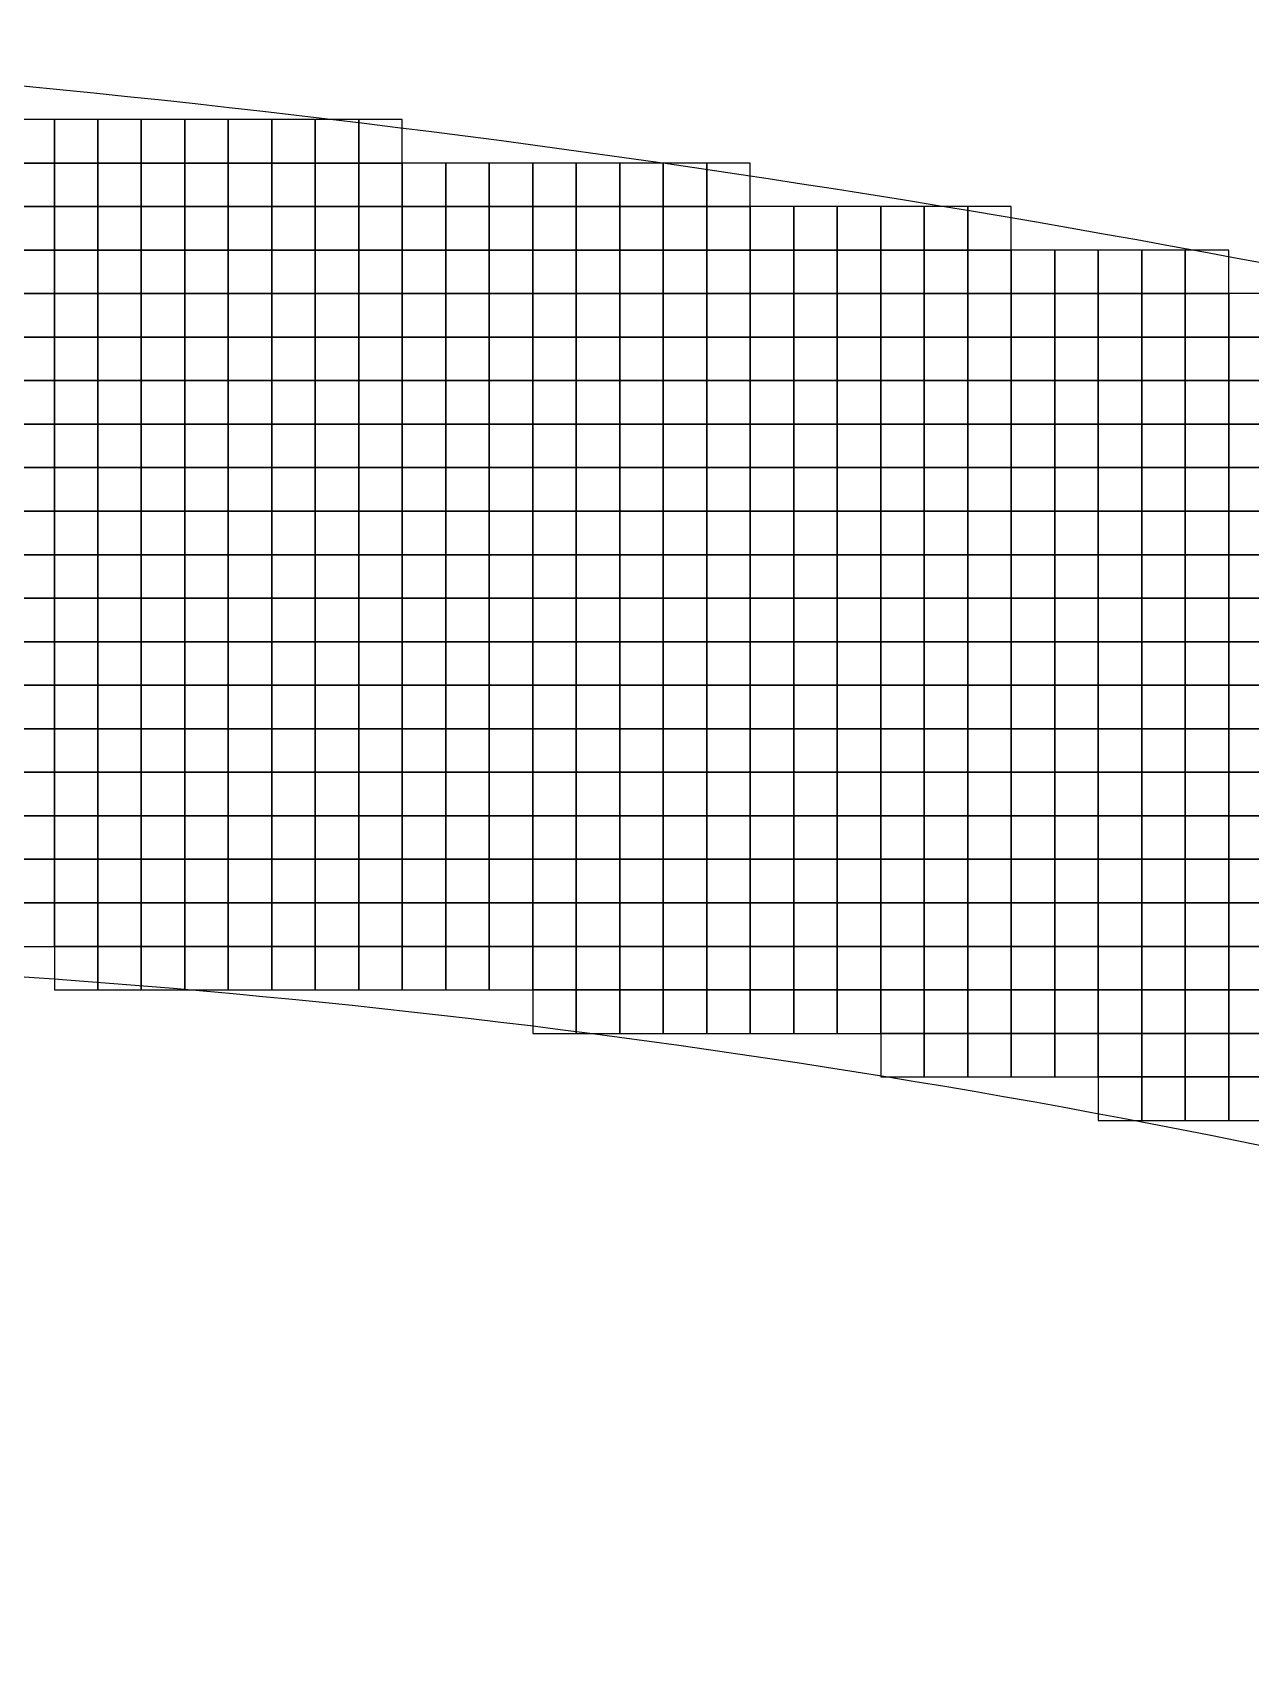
# Model space of a CAD drawing. Extents: x -160257 to 160150, y 7001 to 122208.
# Drawn here: x 72295 to 86295, y 101000 to 119715 of the extents above; entities that cross this region are included whole.
import ezdxf

# ---------------------------------------------------------------- set-up
doc = ezdxf.new("R2010")
doc.units = 0
doc.header["$LTSCALE"] = 1000
doc.header["$MEASUREMENT"] = 0
doc.layers.add('A-G-VISIBLE', color=9, linetype='Continuous')

# ---------------------------------------------------------------- blocks, each defined once
blk = doc.blocks.new('dasd')
at = {"layer": 'A-G-VISIBLE', "linetype": 'Continuous'}
for centre, radius, start, end in [((-132837.189, 42011.825), 160.06, 69.75334, 87.66536), ((-132829.243, 42052.463), 108.698, 67.70809, 90.93463)]:
    blk.add_arc(centre, radius, start, end, dxfattribs=at)

msp = doc.modelspace()

# ---------------------------------------------------------------- linework, layer by layer
at = {"elevation": 2850}
for points in [[(72045, 118216), (72545, 118216), (72545, 118716), (72045, 118716)], [(72545, 118216), (73045, 118216), (73045, 118716), (72545, 118716)], [(73045, 118216), (73545, 118216), (73545, 118716), (73045, 118716)], [(73545, 118216), (74045, 118216), (74045, 118716), (73545, 118716)], [(74045, 118216), (74545, 118216), (74545, 118716), (74045, 118716)], [(74545, 118216), (75045, 118216), (75045, 118716), (74545, 118716)], [(75045, 118216), (75545, 118216), (75545, 118716), (75045, 118716)], [(75545, 118216), (76045, 118216), (76045, 118716), (75545, 118716)], [(76045, 118216), (76545, 118216), (76545, 118716), (76045, 118716)], [(72045, 117716), (72545, 117716), (72545, 118216), (72045, 118216)], [(72545, 117716), (73045, 117716), (73045, 118216), (72545, 118216)], [(73045, 117716), (73545, 117716), (73545, 118216), (73045, 118216)], [(73545, 117716), (74045, 117716), (74045, 118216), (73545, 118216)], [(74045, 117716), (74545, 117716), (74545, 118216), (74045, 118216)], [(74545, 117716), (75045, 117716), (75045, 118216), (74545, 118216)], [(75045, 117716), (75545, 117716), (75545, 118216), (75045, 118216)], [(75545, 117716), (76045, 117716), (76045, 118216), (75545, 118216)], [(76045, 117716), (76545, 117716), (76545, 118216), (76045, 118216)], [(76545, 117716), (77045, 117716), (77045, 118216), (76545, 118216)], [(77045, 117716), (77545, 117716), (77545, 118216), (77045, 118216)], [(77545, 117716), (78045, 117716), (78045, 118216), (77545, 118216)], [(78045, 117716), (78545, 117716), (78545, 118216), (78045, 118216)], [(78545, 117716), (79045, 117716), (79045, 118216), (78545, 118216)], [(79045, 117716), (79545, 117716), (79545, 118216), (79045, 118216)], [(79545, 117716), (80045, 117716), (80045, 118216), (79545, 118216)], [(80045, 117716), (80545, 117716), (80545, 118216), (80045, 118216)], [(72045, 117216), (72545, 117216), (72545, 117716), (72045, 117716)], [(72545, 117216), (73045, 117216), (73045, 117716), (72545, 117716)], [(73045, 117216), (73545, 117216), (73545, 117716), (73045, 117716)], [(73545, 117216), (74045, 117216), (74045, 117716), (73545, 117716)], [(74045, 117216), (74545, 117216), (74545, 117716), (74045, 117716)], [(74545, 117216), (75045, 117216), (75045, 117716), (74545, 117716)], [(75045, 117216), (75545, 117216), (75545, 117716), (75045, 117716)], [(75545, 117216), (76045, 117216), (76045, 117716), (75545, 117716)], [(76045, 117216), (76545, 117216), (76545, 117716), (76045, 117716)], [(76545, 117216), (77045, 117216), (77045, 117716), (76545, 117716)], [(77045, 117216), (77545, 117216), (77545, 117716), (77045, 117716)], [(77545, 117216), (78045, 117216), (78045, 117716), (77545, 117716)], [(78045, 117216), (78545, 117216), (78545, 117716), (78045, 117716)], [(78545, 117216), (79045, 117216), (79045, 117716), (78545, 117716)], [(79045, 117216), (79545, 117216), (79545, 117716), (79045, 117716)], [(79545, 117216), (80045, 117216), (80045, 117716), (79545, 117716)], [(80045, 117216), (80545, 117216), (80545, 117716), (80045, 117716)], [(80545, 117216), (81045, 117216), (81045, 117716), (80545, 117716)], [(81045, 117216), (81545, 117216), (81545, 117716), (81045, 117716)], [(81545, 117216), (82045, 117216), (82045, 117716), (81545, 117716)], [(82045, 117216), (82545, 117216), (82545, 117716), (82045, 117716)], [(82545, 117216), (83045, 117216), (83045, 117716), (82545, 117716)], [(83045, 117216), (83545, 117216), (83545, 117716), (83045, 117716)], [(72045, 116716), (72545, 116716), (72545, 117216), (72045, 117216)], [(72545, 116716), (73045, 116716), (73045, 117216), (72545, 117216)], [(73045, 116716), (73545, 116716), (73545, 117216), (73045, 117216)], [(73545, 116716), (74045, 116716), (74045, 117216), (73545, 117216)], [(74045, 116716), (74545, 116716), (74545, 117216), (74045, 117216)], [(74545, 116716), (75045, 116716), (75045, 117216), (74545, 117216)], [(75045, 116716), (75545, 116716), (75545, 117216), (75045, 117216)], [(75545, 116716), (76045, 116716), (76045, 117216), (75545, 117216)], [(76045, 116716), (76545, 116716), (76545, 117216), (76045, 117216)], [(76545, 116716), (77045, 116716), (77045, 117216), (76545, 117216)], [(77045, 116716), (77545, 116716), (77545, 117216), (77045, 117216)], [(77545, 116716), (78045, 116716), (78045, 117216), (77545, 117216)], [(78045, 116716), (78545, 116716), (78545, 117216), (78045, 117216)], [(78545, 116716), (79045, 116716), (79045, 117216), (78545, 117216)], [(79045, 116716), (79545, 116716), (79545, 117216), (79045, 117216)], [(79545, 116716), (80045, 116716), (80045, 117216), (79545, 117216)], [(80045, 116716), (80545, 116716), (80545, 117216), (80045, 117216)], [(80545, 116716), (81045, 116716), (81045, 117216), (80545, 117216)], [(81045, 116716), (81545, 116716), (81545, 117216), (81045, 117216)], [(81545, 116716), (82045, 116716), (82045, 117216), (81545, 117216)], [(82045, 116716), (82545, 116716), (82545, 117216), (82045, 117216)], [(82545, 116716), (83045, 116716), (83045, 117216), (82545, 117216)], [(83045, 116716), (83545, 116716), (83545, 117216), (83045, 117216)], [(83545, 116716), (84045, 116716), (84045, 117216), (83545, 117216)], [(84045, 116716), (84545, 116716), (84545, 117216), (84045, 117216)], [(84545, 116716), (85045, 116716), (85045, 117216), (84545, 117216)], [(85045, 116716), (85545, 116716), (85545, 117216), (85045, 117216)], [(85545, 116716), (86045, 116716), (86045, 117216), (85545, 117216)], [(72045, 116216), (72545, 116216), (72545, 116716), (72045, 116716)], [(72545, 116216), (73045, 116216), (73045, 116716), (72545, 116716)], [(73045, 116216), (73545, 116216), (73545, 116716), (73045, 116716)], [(73545, 116216), (74045, 116216), (74045, 116716), (73545, 116716)], [(74045, 116216), (74545, 116216), (74545, 116716), (74045, 116716)], [(74545, 116216), (75045, 116216), (75045, 116716), (74545, 116716)], [(75045, 116216), (75545, 116216), (75545, 116716), (75045, 116716)], [(75545, 116216), (76045, 116216), (76045, 116716), (75545, 116716)], [(76045, 116216), (76545, 116216), (76545, 116716), (76045, 116716)], [(76545, 116216), (77045, 116216), (77045, 116716), (76545, 116716)], [(77045, 116216), (77545, 116216), (77545, 116716), (77045, 116716)], [(77545, 116216), (78045, 116216), (78045, 116716), (77545, 116716)], [(78045, 116216), (78545, 116216), (78545, 116716), (78045, 116716)], [(78545, 116216), (79045, 116216), (79045, 116716), (78545, 116716)], [(79045, 116216), (79545, 116216), (79545, 116716), (79045, 116716)], [(79545, 116216), (80045, 116216), (80045, 116716), (79545, 116716)], [(80045, 116216), (80545, 116216), (80545, 116716), (80045, 116716)], [(80545, 116216), (81045, 116216), (81045, 116716), (80545, 116716)], [(81045, 116216), (81545, 116216), (81545, 116716), (81045, 116716)], [(81545, 116216), (82045, 116216), (82045, 116716), (81545, 116716)], [(82045, 116216), (82545, 116216), (82545, 116716), (82045, 116716)], [(82545, 116216), (83045, 116216), (83045, 116716), (82545, 116716)], [(83045, 116216), (83545, 116216), (83545, 116716), (83045, 116716)], [(83545, 116216), (84045, 116216), (84045, 116716), (83545, 116716)], [(84045, 116216), (84545, 116216), (84545, 116716), (84045, 116716)], [(84545, 116216), (85045, 116216), (85045, 116716), (84545, 116716)], [(85045, 116216), (85545, 116216), (85545, 116716), (85045, 116716)], [(85545, 116216), (86045, 116216), (86045, 116716), (85545, 116716)], [(86045, 116216), (86545, 116216), (86545, 116716), (86045, 116716)], [(72045, 115716), (72545, 115716), (72545, 116216), (72045, 116216)], [(72545, 115716), (73045, 115716), (73045, 116216), (72545, 116216)], [(73045, 115716), (73545, 115716), (73545, 116216), (73045, 116216)], [(73545, 115716), (74045, 115716), (74045, 116216), (73545, 116216)], [(74045, 115716), (74545, 115716), (74545, 116216), (74045, 116216)], [(74545, 115716), (75045, 115716), (75045, 116216), (74545, 116216)], [(75045, 115716), (75545, 115716), (75545, 116216), (75045, 116216)], [(75545, 115716), (76045, 115716), (76045, 116216), (75545, 116216)], [(76045, 115716), (76545, 115716), (76545, 116216), (76045, 116216)], [(76545, 115716), (77045, 115716), (77045, 116216), (76545, 116216)], [(77045, 115716), (77545, 115716), (77545, 116216), (77045, 116216)], [(77545, 115716), (78045, 115716), (78045, 116216), (77545, 116216)], [(78045, 115716), (78545, 115716), (78545, 116216), (78045, 116216)], [(78545, 115716), (79045, 115716), (79045, 116216), (78545, 116216)], [(79045, 115716), (79545, 115716), (79545, 116216), (79045, 116216)], [(79545, 115716), (80045, 115716), (80045, 116216), (79545, 116216)], [(80045, 115716), (80545, 115716), (80545, 116216), (80045, 116216)], [(80545, 115716), (81045, 115716), (81045, 116216), (80545, 116216)], [(81045, 115716), (81545, 115716), (81545, 116216), (81045, 116216)], [(81545, 115716), (82045, 115716), (82045, 116216), (81545, 116216)], [(82045, 115716), (82545, 115716), (82545, 116216), (82045, 116216)], [(82545, 115716), (83045, 115716), (83045, 116216), (82545, 116216)], [(83045, 115716), (83545, 115716), (83545, 116216), (83045, 116216)], [(83545, 115716), (84045, 115716), (84045, 116216), (83545, 116216)], [(84045, 115716), (84545, 115716), (84545, 116216), (84045, 116216)], [(84545, 115716), (85045, 115716), (85045, 116216), (84545, 116216)], [(85045, 115716), (85545, 115716), (85545, 116216), (85045, 116216)], [(85545, 115716), (86045, 115716), (86045, 116216), (85545, 116216)], [(86045, 115716), (86545, 115716), (86545, 116216), (86045, 116216)], [(72045, 115216), (72545, 115216), (72545, 115716), (72045, 115716)], [(72545, 115216), (73045, 115216), (73045, 115716), (72545, 115716)], [(73045, 115216), (73545, 115216), (73545, 115716), (73045, 115716)], [(73545, 115216), (74045, 115216), (74045, 115716), (73545, 115716)], [(74045, 115216), (74545, 115216), (74545, 115716), (74045, 115716)], [(74545, 115216), (75045, 115216), (75045, 115716), (74545, 115716)], [(75045, 115216), (75545, 115216), (75545, 115716), (75045, 115716)], [(75545, 115216), (76045, 115216), (76045, 115716), (75545, 115716)], [(76045, 115216), (76545, 115216), (76545, 115716), (76045, 115716)], [(76545, 115216), (77045, 115216), (77045, 115716), (76545, 115716)], [(77045, 115216), (77545, 115216), (77545, 115716), (77045, 115716)], [(77545, 115216), (78045, 115216), (78045, 115716), (77545, 115716)], [(78045, 115216), (78545, 115216), (78545, 115716), (78045, 115716)], [(78545, 115216), (79045, 115216), (79045, 115716), (78545, 115716)], [(79045, 115216), (79545, 115216), (79545, 115716), (79045, 115716)], [(79545, 115216), (80045, 115216), (80045, 115716), (79545, 115716)], [(80045, 115216), (80545, 115216), (80545, 115716), (80045, 115716)], [(80545, 115216), (81045, 115216), (81045, 115716), (80545, 115716)], [(81045, 115216), (81545, 115216), (81545, 115716), (81045, 115716)], [(81545, 115216), (82045, 115216), (82045, 115716), (81545, 115716)], [(82045, 115216), (82545, 115216), (82545, 115716), (82045, 115716)], [(82545, 115216), (83045, 115216), (83045, 115716), (82545, 115716)], [(83045, 115216), (83545, 115216), (83545, 115716), (83045, 115716)], [(83545, 115216), (84045, 115216), (84045, 115716), (83545, 115716)], [(84045, 115216), (84545, 115216), (84545, 115716), (84045, 115716)], [(84545, 115216), (85045, 115216), (85045, 115716), (84545, 115716)], [(85045, 115216), (85545, 115216), (85545, 115716), (85045, 115716)], [(85545, 115216), (86045, 115216), (86045, 115716), (85545, 115716)], [(86045, 115216), (86545, 115216), (86545, 115716), (86045, 115716)], [(72045, 114716), (72545, 114716), (72545, 115216), (72045, 115216)], [(72545, 114716), (73045, 114716), (73045, 115216), (72545, 115216)], [(73045, 114716), (73545, 114716), (73545, 115216), (73045, 115216)], [(73545, 114716), (74045, 114716), (74045, 115216), (73545, 115216)], [(74045, 114716), (74545, 114716), (74545, 115216), (74045, 115216)], [(74545, 114716), (75045, 114716), (75045, 115216), (74545, 115216)], [(75045, 114716), (75545, 114716), (75545, 115216), (75045, 115216)], [(75545, 114716), (76045, 114716), (76045, 115216), (75545, 115216)], [(76045, 114716), (76545, 114716), (76545, 115216), (76045, 115216)], [(76545, 114716), (77045, 114716), (77045, 115216), (76545, 115216)], [(77045, 114716), (77545, 114716), (77545, 115216), (77045, 115216)], [(77545, 114716), (78045, 114716), (78045, 115216), (77545, 115216)], [(78045, 114716), (78545, 114716), (78545, 115216), (78045, 115216)], [(78545, 114716), (79045, 114716), (79045, 115216), (78545, 115216)], [(79045, 114716), (79545, 114716), (79545, 115216), (79045, 115216)], [(79545, 114716), (80045, 114716), (80045, 115216), (79545, 115216)], [(80045, 114716), (80545, 114716), (80545, 115216), (80045, 115216)], [(80545, 114716), (81045, 114716), (81045, 115216), (80545, 115216)], [(81045, 114716), (81545, 114716), (81545, 115216), (81045, 115216)], [(81545, 114716), (82045, 114716), (82045, 115216), (81545, 115216)], [(82045, 114716), (82545, 114716), (82545, 115216), (82045, 115216)], [(82545, 114716), (83045, 114716), (83045, 115216), (82545, 115216)], [(83045, 114716), (83545, 114716), (83545, 115216), (83045, 115216)], [(83545, 114716), (84045, 114716), (84045, 115216), (83545, 115216)], [(84045, 114716), (84545, 114716), (84545, 115216), (84045, 115216)], [(84545, 114716), (85045, 114716), (85045, 115216), (84545, 115216)], [(85045, 114716), (85545, 114716), (85545, 115216), (85045, 115216)], [(85545, 114716), (86045, 114716), (86045, 115216), (85545, 115216)], [(86045, 114716), (86545, 114716), (86545, 115216), (86045, 115216)], [(72045, 114216), (72545, 114216), (72545, 114716), (72045, 114716)], [(72545, 114216), (73045, 114216), (73045, 114716), (72545, 114716)], [(73045, 114216), (73545, 114216), (73545, 114716), (73045, 114716)], [(73545, 114216), (74045, 114216), (74045, 114716), (73545, 114716)], [(74045, 114216), (74545, 114216), (74545, 114716), (74045, 114716)], [(74545, 114216), (75045, 114216), (75045, 114716), (74545, 114716)], [(75045, 114216), (75545, 114216), (75545, 114716), (75045, 114716)], [(75545, 114216), (76045, 114216), (76045, 114716), (75545, 114716)], [(76045, 114216), (76545, 114216), (76545, 114716), (76045, 114716)], [(76545, 114216), (77045, 114216), (77045, 114716), (76545, 114716)], [(77045, 114216), (77545, 114216), (77545, 114716), (77045, 114716)], [(77545, 114216), (78045, 114216), (78045, 114716), (77545, 114716)], [(78045, 114216), (78545, 114216), (78545, 114716), (78045, 114716)], [(78545, 114216), (79045, 114216), (79045, 114716), (78545, 114716)], [(79045, 114216), (79545, 114216), (79545, 114716), (79045, 114716)], [(79545, 114216), (80045, 114216), (80045, 114716), (79545, 114716)], [(80045, 114216), (80545, 114216), (80545, 114716), (80045, 114716)], [(80545, 114216), (81045, 114216), (81045, 114716), (80545, 114716)], [(81045, 114216), (81545, 114216), (81545, 114716), (81045, 114716)], [(81545, 114216), (82045, 114216), (82045, 114716), (81545, 114716)], [(82045, 114216), (82545, 114216), (82545, 114716), (82045, 114716)], [(82545, 114216), (83045, 114216), (83045, 114716), (82545, 114716)], [(83045, 114216), (83545, 114216), (83545, 114716), (83045, 114716)], [(83545, 114216), (84045, 114216), (84045, 114716), (83545, 114716)], [(84045, 114216), (84545, 114216), (84545, 114716), (84045, 114716)], [(84545, 114216), (85045, 114216), (85045, 114716), (84545, 114716)], [(85045, 114216), (85545, 114216), (85545, 114716), (85045, 114716)], [(85545, 114216), (86045, 114216), (86045, 114716), (85545, 114716)], [(86045, 114216), (86545, 114216), (86545, 114716), (86045, 114716)], [(72045, 113716), (72545, 113716), (72545, 114216), (72045, 114216)], [(72545, 113716), (73045, 113716), (73045, 114216), (72545, 114216)], [(73045, 113716), (73545, 113716), (73545, 114216), (73045, 114216)], [(73545, 113716), (74045, 113716), (74045, 114216), (73545, 114216)], [(74045, 113716), (74545, 113716), (74545, 114216), (74045, 114216)], [(74545, 113716), (75045, 113716), (75045, 114216), (74545, 114216)], [(75045, 113716), (75545, 113716), (75545, 114216), (75045, 114216)], [(75545, 113716), (76045, 113716), (76045, 114216), (75545, 114216)], [(76045, 113716), (76545, 113716), (76545, 114216), (76045, 114216)], [(76545, 113716), (77045, 113716), (77045, 114216), (76545, 114216)], [(77045, 113716), (77545, 113716), (77545, 114216), (77045, 114216)], [(77545, 113716), (78045, 113716), (78045, 114216), (77545, 114216)], [(78045, 113716), (78545, 113716), (78545, 114216), (78045, 114216)], [(78545, 113716), (79045, 113716), (79045, 114216), (78545, 114216)], [(79045, 113716), (79545, 113716), (79545, 114216), (79045, 114216)], [(79545, 113716), (80045, 113716), (80045, 114216), (79545, 114216)], [(80045, 113716), (80545, 113716), (80545, 114216), (80045, 114216)], [(80545, 113716), (81045, 113716), (81045, 114216), (80545, 114216)], [(81045, 113716), (81545, 113716), (81545, 114216), (81045, 114216)], [(81545, 113716), (82045, 113716), (82045, 114216), (81545, 114216)], [(82045, 113716), (82545, 113716), (82545, 114216), (82045, 114216)], [(82545, 113716), (83045, 113716), (83045, 114216), (82545, 114216)], [(83045, 113716), (83545, 113716), (83545, 114216), (83045, 114216)], [(83545, 113716), (84045, 113716), (84045, 114216), (83545, 114216)], [(84045, 113716), (84545, 113716), (84545, 114216), (84045, 114216)], [(84545, 113716), (85045, 113716), (85045, 114216), (84545, 114216)], [(85045, 113716), (85545, 113716), (85545, 114216), (85045, 114216)], [(85545, 113716), (86045, 113716), (86045, 114216), (85545, 114216)], [(86045, 113716), (86545, 113716), (86545, 114216), (86045, 114216)], [(72045, 113216), (72545, 113216), (72545, 113716), (72045, 113716)], [(72545, 113216), (73045, 113216), (73045, 113716), (72545, 113716)], [(73045, 113216), (73545, 113216), (73545, 113716), (73045, 113716)], [(73545, 113216), (74045, 113216), (74045, 113716), (73545, 113716)], [(74045, 113216), (74545, 113216), (74545, 113716), (74045, 113716)], [(74545, 113216), (75045, 113216), (75045, 113716), (74545, 113716)], [(75045, 113216), (75545, 113216), (75545, 113716), (75045, 113716)], [(75545, 113216), (76045, 113216), (76045, 113716), (75545, 113716)], [(76045, 113216), (76545, 113216), (76545, 113716), (76045, 113716)], [(76545, 113216), (77045, 113216), (77045, 113716), (76545, 113716)], [(77045, 113216), (77545, 113216), (77545, 113716), (77045, 113716)], [(77545, 113216), (78045, 113216), (78045, 113716), (77545, 113716)], [(78045, 113216), (78545, 113216), (78545, 113716), (78045, 113716)], [(78545, 113216), (79045, 113216), (79045, 113716), (78545, 113716)], [(79045, 113216), (79545, 113216), (79545, 113716), (79045, 113716)], [(79545, 113216), (80045, 113216), (80045, 113716), (79545, 113716)], [(80045, 113216), (80545, 113216), (80545, 113716), (80045, 113716)], [(80545, 113216), (81045, 113216), (81045, 113716), (80545, 113716)], [(81045, 113216), (81545, 113216), (81545, 113716), (81045, 113716)], [(81545, 113216), (82045, 113216), (82045, 113716), (81545, 113716)], [(82045, 113216), (82545, 113216), (82545, 113716), (82045, 113716)], [(82545, 113216), (83045, 113216), (83045, 113716), (82545, 113716)], [(83045, 113216), (83545, 113216), (83545, 113716), (83045, 113716)], [(83545, 113216), (84045, 113216), (84045, 113716), (83545, 113716)], [(84045, 113216), (84545, 113216), (84545, 113716), (84045, 113716)], [(84545, 113216), (85045, 113216), (85045, 113716), (84545, 113716)], [(85045, 113216), (85545, 113216), (85545, 113716), (85045, 113716)], [(85545, 113216), (86045, 113216), (86045, 113716), (85545, 113716)], [(86045, 113216), (86545, 113216), (86545, 113716), (86045, 113716)], [(72045, 112716), (72545, 112716), (72545, 113216), (72045, 113216)], [(72545, 112716), (73045, 112716), (73045, 113216), (72545, 113216)], [(73045, 112716), (73545, 112716), (73545, 113216), (73045, 113216)], [(73545, 112716), (74045, 112716), (74045, 113216), (73545, 113216)], [(74045, 112716), (74545, 112716), (74545, 113216), (74045, 113216)], [(74545, 112716), (75045, 112716), (75045, 113216), (74545, 113216)], [(75045, 112716), (75545, 112716), (75545, 113216), (75045, 113216)], [(75545, 112716), (76045, 112716), (76045, 113216), (75545, 113216)], [(76045, 112716), (76545, 112716), (76545, 113216), (76045, 113216)], [(76545, 112716), (77045, 112716), (77045, 113216), (76545, 113216)], [(77045, 112716), (77545, 112716), (77545, 113216), (77045, 113216)], [(77545, 112716), (78045, 112716), (78045, 113216), (77545, 113216)], [(78045, 112716), (78545, 112716), (78545, 113216), (78045, 113216)], [(78545, 112716), (79045, 112716), (79045, 113216), (78545, 113216)], [(79045, 112716), (79545, 112716), (79545, 113216), (79045, 113216)], [(79545, 112716), (80045, 112716), (80045, 113216), (79545, 113216)], [(80045, 112716), (80545, 112716), (80545, 113216), (80045, 113216)], [(80545, 112716), (81045, 112716), (81045, 113216), (80545, 113216)], [(81045, 112716), (81545, 112716), (81545, 113216), (81045, 113216)], [(81545, 112716), (82045, 112716), (82045, 113216), (81545, 113216)], [(82045, 112716), (82545, 112716), (82545, 113216), (82045, 113216)], [(82545, 112716), (83045, 112716), (83045, 113216), (82545, 113216)], [(83045, 112716), (83545, 112716), (83545, 113216), (83045, 113216)], [(83545, 112716), (84045, 112716), (84045, 113216), (83545, 113216)], [(84045, 112716), (84545, 112716), (84545, 113216), (84045, 113216)], [(84545, 112716), (85045, 112716), (85045, 113216), (84545, 113216)], [(85045, 112716), (85545, 112716), (85545, 113216), (85045, 113216)], [(85545, 112716), (86045, 112716), (86045, 113216), (85545, 113216)], [(86045, 112716), (86545, 112716), (86545, 113216), (86045, 113216)], [(72045, 112216), (72545, 112216), (72545, 112716), (72045, 112716)], [(72545, 112216), (73045, 112216), (73045, 112716), (72545, 112716)], [(73045, 112216), (73545, 112216), (73545, 112716), (73045, 112716)], [(73545, 112216), (74045, 112216), (74045, 112716), (73545, 112716)], [(74045, 112216), (74545, 112216), (74545, 112716), (74045, 112716)], [(74545, 112216), (75045, 112216), (75045, 112716), (74545, 112716)], [(75045, 112216), (75545, 112216), (75545, 112716), (75045, 112716)], [(75545, 112216), (76045, 112216), (76045, 112716), (75545, 112716)], [(76045, 112216), (76545, 112216), (76545, 112716), (76045, 112716)], [(76545, 112216), (77045, 112216), (77045, 112716), (76545, 112716)], [(77045, 112216), (77545, 112216), (77545, 112716), (77045, 112716)], [(77545, 112216), (78045, 112216), (78045, 112716), (77545, 112716)], [(78045, 112216), (78545, 112216), (78545, 112716), (78045, 112716)], [(78545, 112216), (79045, 112216), (79045, 112716), (78545, 112716)], [(79045, 112216), (79545, 112216), (79545, 112716), (79045, 112716)], [(79545, 112216), (80045, 112216), (80045, 112716), (79545, 112716)], [(80045, 112216), (80545, 112216), (80545, 112716), (80045, 112716)], [(80545, 112216), (81045, 112216), (81045, 112716), (80545, 112716)], [(81045, 112216), (81545, 112216), (81545, 112716), (81045, 112716)], [(81545, 112216), (82045, 112216), (82045, 112716), (81545, 112716)], [(82045, 112216), (82545, 112216), (82545, 112716), (82045, 112716)], [(82545, 112216), (83045, 112216), (83045, 112716), (82545, 112716)], [(83045, 112216), (83545, 112216), (83545, 112716), (83045, 112716)], [(83545, 112216), (84045, 112216), (84045, 112716), (83545, 112716)], [(84045, 112216), (84545, 112216), (84545, 112716), (84045, 112716)], [(84545, 112216), (85045, 112216), (85045, 112716), (84545, 112716)], [(85045, 112216), (85545, 112216), (85545, 112716), (85045, 112716)], [(85545, 112216), (86045, 112216), (86045, 112716), (85545, 112716)], [(86045, 112216), (86545, 112216), (86545, 112716), (86045, 112716)], [(72045, 111716), (72545, 111716), (72545, 112216), (72045, 112216)], [(72545, 111716), (73045, 111716), (73045, 112216), (72545, 112216)], [(73045, 111716), (73545, 111716), (73545, 112216), (73045, 112216)], [(73545, 111716), (74045, 111716), (74045, 112216), (73545, 112216)], [(74045, 111716), (74545, 111716), (74545, 112216), (74045, 112216)], [(74545, 111716), (75045, 111716), (75045, 112216), (74545, 112216)], [(75045, 111716), (75545, 111716), (75545, 112216), (75045, 112216)], [(75545, 111716), (76045, 111716), (76045, 112216), (75545, 112216)], [(76045, 111716), (76545, 111716), (76545, 112216), (76045, 112216)], [(76545, 111716), (77045, 111716), (77045, 112216), (76545, 112216)], [(77045, 111716), (77545, 111716), (77545, 112216), (77045, 112216)], [(77545, 111716), (78045, 111716), (78045, 112216), (77545, 112216)], [(78045, 111716), (78545, 111716), (78545, 112216), (78045, 112216)], [(78545, 111716), (79045, 111716), (79045, 112216), (78545, 112216)], [(79045, 111716), (79545, 111716), (79545, 112216), (79045, 112216)], [(79545, 111716), (80045, 111716), (80045, 112216), (79545, 112216)], [(80045, 111716), (80545, 111716), (80545, 112216), (80045, 112216)], [(80545, 111716), (81045, 111716), (81045, 112216), (80545, 112216)], [(81045, 111716), (81545, 111716), (81545, 112216), (81045, 112216)], [(81545, 111716), (82045, 111716), (82045, 112216), (81545, 112216)], [(82045, 111716), (82545, 111716), (82545, 112216), (82045, 112216)], [(82545, 111716), (83045, 111716), (83045, 112216), (82545, 112216)], [(83045, 111716), (83545, 111716), (83545, 112216), (83045, 112216)], [(83545, 111716), (84045, 111716), (84045, 112216), (83545, 112216)], [(84045, 111716), (84545, 111716), (84545, 112216), (84045, 112216)], [(84545, 111716), (85045, 111716), (85045, 112216), (84545, 112216)], [(85045, 111716), (85545, 111716), (85545, 112216), (85045, 112216)], [(85545, 111716), (86045, 111716), (86045, 112216), (85545, 112216)], [(86045, 111716), (86545, 111716), (86545, 112216), (86045, 112216)], [(72045, 111216), (72545, 111216), (72545, 111716), (72045, 111716)], [(72545, 111216), (73045, 111216), (73045, 111716), (72545, 111716)], [(73045, 111216), (73545, 111216), (73545, 111716), (73045, 111716)], [(73545, 111216), (74045, 111216), (74045, 111716), (73545, 111716)], [(74045, 111216), (74545, 111216), (74545, 111716), (74045, 111716)], [(74545, 111216), (75045, 111216), (75045, 111716), (74545, 111716)], [(75045, 111216), (75545, 111216), (75545, 111716), (75045, 111716)], [(75545, 111216), (76045, 111216), (76045, 111716), (75545, 111716)], [(76045, 111216), (76545, 111216), (76545, 111716), (76045, 111716)], [(76545, 111216), (77045, 111216), (77045, 111716), (76545, 111716)], [(77045, 111216), (77545, 111216), (77545, 111716), (77045, 111716)], [(77545, 111216), (78045, 111216), (78045, 111716), (77545, 111716)], [(78045, 111216), (78545, 111216), (78545, 111716), (78045, 111716)], [(78545, 111216), (79045, 111216), (79045, 111716), (78545, 111716)], [(79045, 111216), (79545, 111216), (79545, 111716), (79045, 111716)], [(79545, 111216), (80045, 111216), (80045, 111716), (79545, 111716)], [(80045, 111216), (80545, 111216), (80545, 111716), (80045, 111716)], [(80545, 111216), (81045, 111216), (81045, 111716), (80545, 111716)], [(81045, 111216), (81545, 111216), (81545, 111716), (81045, 111716)], [(81545, 111216), (82045, 111216), (82045, 111716), (81545, 111716)], [(82045, 111216), (82545, 111216), (82545, 111716), (82045, 111716)], [(82545, 111216), (83045, 111216), (83045, 111716), (82545, 111716)], [(83045, 111216), (83545, 111216), (83545, 111716), (83045, 111716)], [(83545, 111216), (84045, 111216), (84045, 111716), (83545, 111716)], [(84045, 111216), (84545, 111216), (84545, 111716), (84045, 111716)], [(84545, 111216), (85045, 111216), (85045, 111716), (84545, 111716)], [(85045, 111216), (85545, 111216), (85545, 111716), (85045, 111716)], [(85545, 111216), (86045, 111216), (86045, 111716), (85545, 111716)], [(86045, 111216), (86545, 111216), (86545, 111716), (86045, 111716)], [(72045, 110716), (72545, 110716), (72545, 111216), (72045, 111216)], [(72545, 110716), (73045, 110716), (73045, 111216), (72545, 111216)], [(73045, 110716), (73545, 110716), (73545, 111216), (73045, 111216)], [(73545, 110716), (74045, 110716), (74045, 111216), (73545, 111216)], [(74045, 110716), (74545, 110716), (74545, 111216), (74045, 111216)], [(74545, 110716), (75045, 110716), (75045, 111216), (74545, 111216)], [(75045, 110716), (75545, 110716), (75545, 111216), (75045, 111216)], [(75545, 110716), (76045, 110716), (76045, 111216), (75545, 111216)], [(76045, 110716), (76545, 110716), (76545, 111216), (76045, 111216)], [(76545, 110716), (77045, 110716), (77045, 111216), (76545, 111216)], [(77045, 110716), (77545, 110716), (77545, 111216), (77045, 111216)], [(77545, 110716), (78045, 110716), (78045, 111216), (77545, 111216)], [(78045, 110716), (78545, 110716), (78545, 111216), (78045, 111216)], [(78545, 110716), (79045, 110716), (79045, 111216), (78545, 111216)], [(79045, 110716), (79545, 110716), (79545, 111216), (79045, 111216)], [(79545, 110716), (80045, 110716), (80045, 111216), (79545, 111216)], [(80045, 110716), (80545, 110716), (80545, 111216), (80045, 111216)], [(80545, 110716), (81045, 110716), (81045, 111216), (80545, 111216)], [(81045, 110716), (81545, 110716), (81545, 111216), (81045, 111216)], [(81545, 110716), (82045, 110716), (82045, 111216), (81545, 111216)], [(82045, 110716), (82545, 110716), (82545, 111216), (82045, 111216)], [(82545, 110716), (83045, 110716), (83045, 111216), (82545, 111216)], [(83045, 110716), (83545, 110716), (83545, 111216), (83045, 111216)], [(83545, 110716), (84045, 110716), (84045, 111216), (83545, 111216)], [(84045, 110716), (84545, 110716), (84545, 111216), (84045, 111216)], [(84545, 110716), (85045, 110716), (85045, 111216), (84545, 111216)], [(85045, 110716), (85545, 110716), (85545, 111216), (85045, 111216)], [(85545, 110716), (86045, 110716), (86045, 111216), (85545, 111216)], [(86045, 110716), (86545, 110716), (86545, 111216), (86045, 111216)], [(72045, 110216), (72545, 110216), (72545, 110716), (72045, 110716)], [(72545, 110216), (73045, 110216), (73045, 110716), (72545, 110716)], [(73045, 110216), (73545, 110216), (73545, 110716), (73045, 110716)], [(73545, 110216), (74045, 110216), (74045, 110716), (73545, 110716)], [(74045, 110216), (74545, 110216), (74545, 110716), (74045, 110716)], [(74545, 110216), (75045, 110216), (75045, 110716), (74545, 110716)], [(75045, 110216), (75545, 110216), (75545, 110716), (75045, 110716)], [(75545, 110216), (76045, 110216), (76045, 110716), (75545, 110716)], [(76045, 110216), (76545, 110216), (76545, 110716), (76045, 110716)], [(76545, 110216), (77045, 110216), (77045, 110716), (76545, 110716)], [(77045, 110216), (77545, 110216), (77545, 110716), (77045, 110716)], [(77545, 110216), (78045, 110216), (78045, 110716), (77545, 110716)], [(78045, 110216), (78545, 110216), (78545, 110716), (78045, 110716)], [(78545, 110216), (79045, 110216), (79045, 110716), (78545, 110716)], [(79045, 110216), (79545, 110216), (79545, 110716), (79045, 110716)], [(79545, 110216), (80045, 110216), (80045, 110716), (79545, 110716)], [(80045, 110216), (80545, 110216), (80545, 110716), (80045, 110716)], [(80545, 110216), (81045, 110216), (81045, 110716), (80545, 110716)], [(81045, 110216), (81545, 110216), (81545, 110716), (81045, 110716)], [(81545, 110216), (82045, 110216), (82045, 110716), (81545, 110716)], [(82045, 110216), (82545, 110216), (82545, 110716), (82045, 110716)], [(82545, 110216), (83045, 110216), (83045, 110716), (82545, 110716)], [(83045, 110216), (83545, 110216), (83545, 110716), (83045, 110716)], [(83545, 110216), (84045, 110216), (84045, 110716), (83545, 110716)], [(84045, 110216), (84545, 110216), (84545, 110716), (84045, 110716)], [(84545, 110216), (85045, 110216), (85045, 110716), (84545, 110716)], [(85045, 110216), (85545, 110216), (85545, 110716), (85045, 110716)], [(85545, 110216), (86045, 110216), (86045, 110716), (85545, 110716)], [(86045, 110216), (86545, 110216), (86545, 110716), (86045, 110716)], [(72045, 109716), (72545, 109716), (72545, 110216), (72045, 110216)], [(72545, 109716), (73045, 109716), (73045, 110216), (72545, 110216)], [(73045, 109716), (73545, 109716), (73545, 110216), (73045, 110216)], [(73545, 109716), (74045, 109716), (74045, 110216), (73545, 110216)], [(74045, 109716), (74545, 109716), (74545, 110216), (74045, 110216)], [(74545, 109716), (75045, 109716), (75045, 110216), (74545, 110216)], [(75045, 109716), (75545, 109716), (75545, 110216), (75045, 110216)], [(75545, 109716), (76045, 109716), (76045, 110216), (75545, 110216)], [(76045, 109716), (76545, 109716), (76545, 110216), (76045, 110216)], [(76545, 109716), (77045, 109716), (77045, 110216), (76545, 110216)], [(77045, 109716), (77545, 109716), (77545, 110216), (77045, 110216)], [(77545, 109716), (78045, 109716), (78045, 110216), (77545, 110216)], [(78045, 109716), (78545, 109716), (78545, 110216), (78045, 110216)], [(78545, 109716), (79045, 109716), (79045, 110216), (78545, 110216)], [(79045, 109716), (79545, 109716), (79545, 110216), (79045, 110216)], [(79545, 109716), (80045, 109716), (80045, 110216), (79545, 110216)], [(80045, 109716), (80545, 109716), (80545, 110216), (80045, 110216)], [(80545, 109716), (81045, 109716), (81045, 110216), (80545, 110216)], [(81045, 109716), (81545, 109716), (81545, 110216), (81045, 110216)], [(81545, 109716), (82045, 109716), (82045, 110216), (81545, 110216)], [(82045, 109716), (82545, 109716), (82545, 110216), (82045, 110216)], [(82545, 109716), (83045, 109716), (83045, 110216), (82545, 110216)], [(83045, 109716), (83545, 109716), (83545, 110216), (83045, 110216)], [(83545, 109716), (84045, 109716), (84045, 110216), (83545, 110216)], [(84045, 109716), (84545, 109716), (84545, 110216), (84045, 110216)], [(84545, 109716), (85045, 109716), (85045, 110216), (84545, 110216)], [(85045, 109716), (85545, 109716), (85545, 110216), (85045, 110216)], [(85545, 109716), (86045, 109716), (86045, 110216), (85545, 110216)], [(86045, 109716), (86545, 109716), (86545, 110216), (86045, 110216)], [(72045, 109216), (72545, 109216), (72545, 109716), (72045, 109716)], [(72545, 109216), (73045, 109216), (73045, 109716), (72545, 109716)], [(73045, 109216), (73545, 109216), (73545, 109716), (73045, 109716)], [(73545, 109216), (74045, 109216), (74045, 109716), (73545, 109716)], [(74045, 109216), (74545, 109216), (74545, 109716), (74045, 109716)], [(74545, 109216), (75045, 109216), (75045, 109716), (74545, 109716)], [(75045, 109216), (75545, 109216), (75545, 109716), (75045, 109716)], [(75545, 109216), (76045, 109216), (76045, 109716), (75545, 109716)], [(76045, 109216), (76545, 109216), (76545, 109716), (76045, 109716)], [(76545, 109216), (77045, 109216), (77045, 109716), (76545, 109716)], [(77045, 109216), (77545, 109216), (77545, 109716), (77045, 109716)], [(77545, 109216), (78045, 109216), (78045, 109716), (77545, 109716)], [(78045, 109216), (78545, 109216), (78545, 109716), (78045, 109716)], [(78545, 109216), (79045, 109216), (79045, 109716), (78545, 109716)], [(79045, 109216), (79545, 109216), (79545, 109716), (79045, 109716)], [(79545, 109216), (80045, 109216), (80045, 109716), (79545, 109716)], [(80045, 109216), (80545, 109216), (80545, 109716), (80045, 109716)], [(80545, 109216), (81045, 109216), (81045, 109716), (80545, 109716)], [(81045, 109216), (81545, 109216), (81545, 109716), (81045, 109716)], [(81545, 109216), (82045, 109216), (82045, 109716), (81545, 109716)], [(82045, 109216), (82545, 109216), (82545, 109716), (82045, 109716)], [(82545, 109216), (83045, 109216), (83045, 109716), (82545, 109716)], [(83045, 109216), (83545, 109216), (83545, 109716), (83045, 109716)], [(83545, 109216), (84045, 109216), (84045, 109716), (83545, 109716)], [(84045, 109216), (84545, 109216), (84545, 109716), (84045, 109716)], [(84545, 109216), (85045, 109216), (85045, 109716), (84545, 109716)], [(85045, 109216), (85545, 109216), (85545, 109716), (85045, 109716)], [(85545, 109216), (86045, 109216), (86045, 109716), (85545, 109716)], [(86045, 109216), (86545, 109216), (86545, 109716), (86045, 109716)], [(72545, 108716), (73045, 108716), (73045, 109216), (72545, 109216)], [(73045, 108716), (73545, 108716), (73545, 109216), (73045, 109216)], [(73545, 108716), (74045, 108716), (74045, 109216), (73545, 109216)], [(74045, 108716), (74545, 108716), (74545, 109216), (74045, 109216)], [(74545, 108716), (75045, 108716), (75045, 109216), (74545, 109216)], [(75045, 108716), (75545, 108716), (75545, 109216), (75045, 109216)], [(75545, 108716), (76045, 108716), (76045, 109216), (75545, 109216)], [(76045, 108716), (76545, 108716), (76545, 109216), (76045, 109216)], [(76545, 108716), (77045, 108716), (77045, 109216), (76545, 109216)], [(77045, 108716), (77545, 108716), (77545, 109216), (77045, 109216)], [(77545, 108716), (78045, 108716), (78045, 109216), (77545, 109216)], [(78045, 108716), (78545, 108716), (78545, 109216), (78045, 109216)], [(78545, 108716), (79045, 108716), (79045, 109216), (78545, 109216)], [(79045, 108716), (79545, 108716), (79545, 109216), (79045, 109216)], [(79545, 108716), (80045, 108716), (80045, 109216), (79545, 109216)], [(80045, 108716), (80545, 108716), (80545, 109216), (80045, 109216)], [(80545, 108716), (81045, 108716), (81045, 109216), (80545, 109216)], [(81045, 108716), (81545, 108716), (81545, 109216), (81045, 109216)], [(81545, 108716), (82045, 108716), (82045, 109216), (81545, 109216)], [(82045, 108716), (82545, 108716), (82545, 109216), (82045, 109216)], [(82545, 108716), (83045, 108716), (83045, 109216), (82545, 109216)], [(83045, 108716), (83545, 108716), (83545, 109216), (83045, 109216)], [(83545, 108716), (84045, 108716), (84045, 109216), (83545, 109216)], [(84045, 108716), (84545, 108716), (84545, 109216), (84045, 109216)], [(84545, 108716), (85045, 108716), (85045, 109216), (84545, 109216)], [(85045, 108716), (85545, 108716), (85545, 109216), (85045, 109216)], [(85545, 108716), (86045, 108716), (86045, 109216), (85545, 109216)], [(86045, 108716), (86545, 108716), (86545, 109216), (86045, 109216)], [(78045, 108216), (78545, 108216), (78545, 108716), (78045, 108716)], [(78545, 108216), (79045, 108216), (79045, 108716), (78545, 108716)], [(79045, 108216), (79545, 108216), (79545, 108716), (79045, 108716)], [(79545, 108216), (80045, 108216), (80045, 108716), (79545, 108716)], [(80045, 108216), (80545, 108216), (80545, 108716), (80045, 108716)], [(80545, 108216), (81045, 108216), (81045, 108716), (80545, 108716)], [(81045, 108216), (81545, 108216), (81545, 108716), (81045, 108716)], [(81545, 108216), (82045, 108216), (82045, 108716), (81545, 108716)], [(82045, 108216), (82545, 108216), (82545, 108716), (82045, 108716)], [(82545, 108216), (83045, 108216), (83045, 108716), (82545, 108716)], [(83045, 108216), (83545, 108216), (83545, 108716), (83045, 108716)], [(83545, 108216), (84045, 108216), (84045, 108716), (83545, 108716)], [(84045, 108216), (84545, 108216), (84545, 108716), (84045, 108716)], [(84545, 108216), (85045, 108216), (85045, 108716), (84545, 108716)], [(85045, 108216), (85545, 108216), (85545, 108716), (85045, 108716)], [(85545, 108216), (86045, 108216), (86045, 108716), (85545, 108716)], [(86045, 108216), (86545, 108216), (86545, 108716), (86045, 108716)], [(82045, 107716), (82545, 107716), (82545, 108216), (82045, 108216)], [(82545, 107716), (83045, 107716), (83045, 108216), (82545, 108216)], [(83045, 107716), (83545, 107716), (83545, 108216), (83045, 108216)], [(83545, 107716), (84045, 107716), (84045, 108216), (83545, 108216)], [(84045, 107716), (84545, 107716), (84545, 108216), (84045, 108216)], [(84545, 107716), (85045, 107716), (85045, 108216), (84545, 108216)], [(85045, 107716), (85545, 107716), (85545, 108216), (85045, 108216)], [(85545, 107716), (86045, 107716), (86045, 108216), (85545, 108216)], [(86045, 107716), (86545, 107716), (86545, 108216), (86045, 108216)], [(84545, 107216), (85045, 107216), (85045, 107716), (84545, 107716)], [(85045, 107216), (85545, 107216), (85545, 107716), (85045, 107716)], [(85545, 107216), (86045, 107216), (86045, 107716), (85545, 107716)], [(86045, 107216), (86545, 107216), (86545, 107716), (86045, 107716)]]:
    msp.add_lwpolyline(points, close=True, dxfattribs=at)

# ---------------------------------------------------------------- block references
at = {"xscale": 1000, "yscale": 1000, "zscale": 1000}
msp.add_blockref('dasd', (132893911, -42052037, 2850), dxfattribs=at)

doc.saveas('drawing.dxf')
